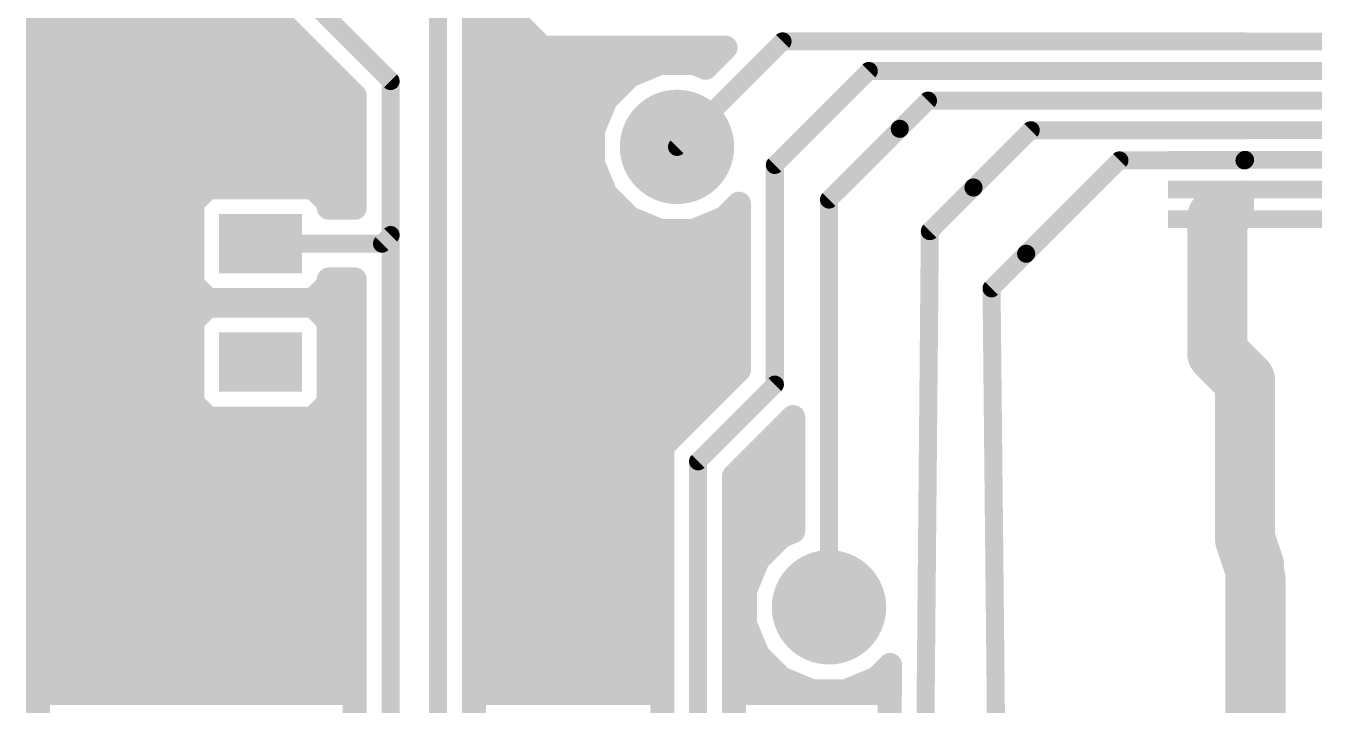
# Model space of a CAD drawing. Extents: x -40.6 to 40.6, y -25.6 to 25.6.
# Drawn here: x -40.56 to -18.68, y -2.24 to 9.23 of the extents above; entities that cross this region are included whole.
import ezdxf

# ---------------------------------------------------------------- set-up
doc = ezdxf.new("R2010")
doc.units = 0
doc.layers.add('16', color=175, linetype='CONTINUOUS')
doc.layers.add('18', color=82, linetype='CONTINUOUS')

# ---------------------------------------------------------------- blocks, each defined once
blk = doc.blocks.new('RECT')
blk.add_solid([(-0.5, -0.5), (0.5, -0.5), (-0.5, 0.5), (0.5, 0.5)])
blk = doc.blocks.new('ROUNDV')
at = {"const_width": 0.5}
blk.add_lwpolyline([(0, -0.25, 1), (0, 0.25, 1), (0, -0.25)], format="xyb", dxfattribs=at)

msp = doc.modelspace()

# ---------------------------------------------------------------- linework, layer by layer
at = {"layer": '16'}
for points, const_width in [([(-40.3519, -23.5458), (-40.3519, 23.6685)], 0.4064), ([(-34.4, 8.3), (-36.9, 10.8)], 0.3048), ([(-33.6772, 10.6974), (-31.843, 8.8632)], 0.4064), ([(-37.1508, 10.1944), (-35.0056, 8.0492)], 0.4064), ([(-32.9944, -7.7492), (-32.9944, 9.8508)], 0.4064), ([(-33.6, -8), (-33.6, 9.6)], 0.3048), ([(-40.3519, 9.3472), (-36.3036, 9.3472)], 0.4064), ([(-32.9944, 9.3472), (-32.327, 9.3472)], 0.4064), ([(-40.3519, 8.9408), (-35.8972, 8.9408)], 0.4064), ([(-32.9944, 8.9408), (-31.9206, 8.9408)], 0.4064), ([(-31.843, 8.8632), (-28.747, 8.8632)], 0.4064), ([(-27.785, 8.9688), (-29.5656, 7.1882)], 0.3048), ([(-28.747, 8.8632), (-29.0856, 8.5246)], 0.4064), ([(-24.1528, 8.9688), (-27.785, 8.9688)], 0.3048), ([(-19.9784, 8.9688), (-24.1528, 8.9688)], 0.3048), ([(-29.8477, 8.6066), (-30.3691, 8.3907)], 0.4064), ([(-29.2835, 8.6066), (-29.8477, 8.6066)], 0.4064), ([(-29.0856, 8.5246), (-29.2835, 8.6066)], 0.4064), ([(-40.3519, 8.5344), (-35.4908, 8.5344)], 0.4064), ([(-32.9944, 8.5344), (-30.022, 8.5344)], 0.4064), ([(-30.3691, 8.3907), (-30.7681, 7.9917)], 0.4064), ([(-29.1092, 8.5344), (-29.0758, 8.5344)], 0.4064), ([(-26.3292, 8.4688), (-27.9146, 6.8834)], 0.3048), ([(-26.3038, 8.4688), (-26.3292, 8.4688)], 0.3048), ([(-22.3668, 8.4688), (-26.3038, 8.4688)], 0.3048), ([(-19.9784, 8.4688), (-22.3668, 8.4688)], 0.3048), ([(-40.3519, 8.128), (-35.0844, 8.128)], 0.4064), ([(-34.4, 5.7), (-34.4, 8.3)], 0.3048), ([(-32.9944, 8.128), (-30.6317, 8.128)], 0.4064), ([(-35.0056, 8.0492), (-35.0056, 6.1608)], 0.4064), ([(-30.7681, 7.9917), (-30.984, 7.4703)], 0.4064), ([(-25.3306, 7.9688), (-25.8064, 7.493)], 0.3048), ([(-19.9784, 7.9688), (-25.3306, 7.9688)], 0.3048), ([(-40.3519, 7.7216), (-35.0056, 7.7216)], 0.4064), ([(-32.9944, 7.7216), (-30.8799, 7.7216)], 0.4064), ([(-30.984, 7.4703), (-30.984, 6.9061)], 0.4064), ([(-40.3519, 7.3152), (-35.0056, 7.3152)], 0.4064), ([(-32.9944, 7.3152), (-30.984, 7.3152)], 0.4064), ([(-25.8064, 7.493), (-27.0002, 6.2992)], 0.3048), ([(-23.5954, 7.4688), (-24.5618, 6.5024)], 0.3048), ([(-19.9784, 7.4688), (-23.5954, 7.4688)], 0.3048), ([(-40.3519, 6.9088), (-35.0056, 6.9088)], 0.4064), ([(-32.9944, 6.9088), (-30.984, 6.9088)], 0.4064), ([(-30.984, 6.9061), (-30.7681, 6.3847)], 0.4064), ([(-27.9146, 6.8834), (-27.9146, 3.175)], 0.3048), ([(-23.6728, 5.3848), (-22.098, 6.9596)], 0.3048), ([(-22.098, 6.9596), (-19.9876, 6.9596)], 0.3048), ([(-19.9876, 6.9596), (-19.9784, 6.9688)], 0.3048), ([(-40.3519, 6.5024), (-37.4895, 6.5024)], 0.4064), ([(-37.4835, 6.5084), (-37.749, 6.2429)], 0.4064), ([(-35.7081, 6.5084), (-37.4835, 6.5084)], 0.4064), ([(-35.4426, 6.2429), (-35.7081, 6.5084)], 0.4064), ([(-35.7021, 6.5024), (-35.0056, 6.5024)], 0.4064), ([(-32.9944, 6.5024), (-30.8168, 6.5024)], 0.4064), ([(-30.7681, 6.3847), (-30.3691, 5.9857)], 0.4064), ([(-24.5618, 6.5024), (-25.2984, 5.7658)], 0.3048), ([(-20.447, 5.9944), (-20.3454, 6.096)], 1.016), ([(-19.9784, 6.4688), (-19.9784, 5.9688)], 0.3048), ([(-37.749, 6.2429), (-37.749, 4.8675)], 0.4064), ([(-35.4426, 6.1608), (-35.4426, 6.2429)], 0.4064), ([(-35.0056, 6.1608), (-35.4426, 6.1608)], 0.4064), ([(-28.7621, 5.9857), (-28.5202, 6.2277)], 0.4064), ([(-28.5202, 6.2277), (-28.5202, 3.4258)], 0.4064), ([(-27.0002, 6.2992), (-27.0002, -0.5842)], 0.3048), ([(-20.447, 3.7084), (-20.447, 5.9944)], 1.016), ([(-40.3519, 6.096), (-37.749, 6.096)], 0.4064), ([(-32.9944, 6.096), (-30.4793, 6.096)], 0.4064), ([(-30.3691, 5.9857), (-29.8477, 5.7698)], 0.4064), ([(-29.2835, 5.7698), (-28.7621, 5.9857)], 0.4064), ([(-28.6519, 6.096), (-28.5202, 6.096)], 0.4064), ([(-29.8477, 5.7698), (-29.2835, 5.7698)], 0.4064), ([(-25.2984, 5.7658), (-25.3984, -5.3854)], 0.3048), ([(-40.3519, 5.6896), (-37.749, 5.6896)], 0.4064), ([(-36.5958, 5.5552), (-34.5448, 5.5552)], 0.3048), ([(-34.5448, 5.5552), (-34.4, 5.7)], 0.3048), ([(-34.4, -8.6), (-34.4, 5.7)], 0.3048), ([(-32.9944, 5.6896), (-28.5202, 5.6896)], 0.4064), ([(-40.3519, 5.2832), (-37.749, 5.2832)], 0.4064), ([(-32.9944, 5.2832), (-28.5202, 5.2832)], 0.4064), ([(-23.6728, 5.3848), (-24.257, 4.8006)], 0.3048), ([(-40.3519, 4.8768), (-37.749, 4.8768)], 0.4064), ([(-37.749, 4.8675), (-37.4835, 4.602)], 0.4064), ([(-35.7081, 4.602), (-35.4426, 4.8675)], 0.4064), ([(-35.4426, 4.8675), (-35.4426, 4.9496)], 0.4064), ([(-35.4426, 4.9496), (-35.0056, 4.9496)], 0.4064), ([(-35.4426, 4.8768), (-35.0056, 4.8768)], 0.4064), ([(-35.0056, 4.9496), (-35.0056, -8.8508)], 0.4064), ([(-32.9944, 4.8768), (-28.5202, 4.8768)], 0.4064), ([(-24.257, 4.8006), (-24.157, -4.9978)], 0.3048), ([(-40.3519, 4.4704), (-37.5215, 4.4704)], 0.4064), ([(-37.4835, 4.5084), (-37.749, 4.2429)], 0.4064), ([(-37.4835, 4.602), (-35.7081, 4.602)], 0.4064), ([(-35.7081, 4.5084), (-37.4835, 4.5084)], 0.4064), ([(-35.4426, 4.2429), (-35.7081, 4.5084)], 0.4064), ([(-35.6701, 4.4704), (-35.0056, 4.4704)], 0.4064), ([(-32.9944, 4.4704), (-28.5202, 4.4704)], 0.4064), ([(-37.749, 4.2429), (-37.749, 2.8675)], 0.4064), ([(-35.4426, 2.8675), (-35.4426, 4.2429)], 0.4064), ([(-40.3519, 4.064), (-37.749, 4.064)], 0.4064), ([(-35.4426, 4.064), (-35.0056, 4.064)], 0.4064), ([(-32.9944, 4.064), (-28.5202, 4.064)], 0.4064), ([(-19.9784, 3.2398), (-20.447, 3.7084)], 1.016), ([(-40.3519, 3.6576), (-37.749, 3.6576)], 0.4064), ([(-35.4426, 3.6576), (-35.0056, 3.6576)], 0.4064), ([(-32.9944, 3.6576), (-28.5202, 3.6576)], 0.4064), ([(-19.9784, 0.5728), (-19.9784, 3.2398)], 1.016), ([(-28.5202, 3.4258), (-29.8156, 2.1304)], 0.4064), ([(-40.3519, 3.2512), (-37.749, 3.2512)], 0.4064), ([(-35.4426, 3.2512), (-35.0056, 3.2512)], 0.4064), ([(-32.9944, 3.2512), (-28.6948, 3.2512)], 0.4064), ([(-27.9146, 3.175), (-29.21, 1.8796)], 0.3048), ([(-37.749, 2.8675), (-37.4835, 2.602)], 0.4064), ([(-35.7081, 2.602), (-35.4426, 2.8675)], 0.4064), ([(-40.3519, 2.8448), (-37.7263, 2.8448)], 0.4064), ([(-35.4653, 2.8448), (-35.0056, 2.8448)], 0.4064), ([(-32.9944, 2.8448), (-29.1012, 2.8448)], 0.4064), ([(-40.3519, 2.4384), (-35.0056, 2.4384)], 0.4064), ([(-37.4835, 2.602), (-35.7081, 2.602)], 0.4064), ([(-32.9944, 2.4384), (-29.5076, 2.4384)], 0.4064), ([(-28.6044, 1.6288), (-27.6058, 2.6274)], 0.4064), ([(-27.7948, 2.4384), (-27.6058, 2.4384)], 0.4064), ([(-27.6058, 2.6274), (-27.6058, 0.7002)], 0.4064), ([(-40.3519, 2.032), (-35.0056, 2.032)], 0.4064), ([(-32.9944, 2.032), (-29.8156, 2.032)], 0.4064), ([(-29.8156, 2.1304), (-29.8156, -5.6672)], 0.4064), ([(-28.2012, 2.032), (-27.6058, 2.032)], 0.4064), ([(-29.21, 1.8796), (-29.21, -6.6548)], 0.3048), ([(-40.3519, 1.6256), (-35.0056, 1.6256)], 0.4064), ([(-32.9944, 1.6256), (-29.8156, 1.6256)], 0.4064), ([(-28.6044, -5.8387), (-28.6044, 1.6288)], 0.4064), ([(-28.6044, 1.6256), (-27.6058, 1.6256)], 0.4064), ([(-40.3519, 1.2192), (-35.0056, 1.2192)], 0.4064), ([(-32.9944, 1.2192), (-29.8156, 1.2192)], 0.4064), ([(-28.6044, 1.2192), (-27.6058, 1.2192)], 0.4064), ([(-40.3519, 0.8128), (-35.0056, 0.8128)], 0.4064), ([(-32.9944, 0.8128), (-29.8156, 0.8128)], 0.4064), ([(-28.6044, 0.8128), (-27.6058, 0.8128)], 0.4064), ([(-27.6058, 0.7002), (-27.8037, 0.6183)], 0.4064), ([(-19.9784, 0.5728), (-19.8278, 0.1222)], 1.016), ([(-27.8037, 0.6183), (-28.2027, 0.2193)], 0.4064), ([(-40.3519, 0.4064), (-35.0056, 0.4064)], 0.4064), ([(-32.9944, 0.4064), (-29.8156, 0.4064)], 0.4064), ([(-28.6044, 0.4064), (-28.0155, 0.4064)], 0.4064), ([(-28.2027, 0.2193), (-28.4186, -0.3021)], 0.4064), ([(-19.8024, -0.1032), (-19.8024, -2.5416)], 1.016), ([(-19.8278, 0.1222), (-19.8024, -0.1032)], 0.3048), ([(-40.3519, 0), (-35.0056, 0)], 0.4064), ([(-32.9944, 0), (-29.8156, 0)], 0.4064), ([(-28.6044, 0), (-28.2935, 0)], 0.4064), ([(-40.3519, -0.4064), (-35.0056, -0.4064)], 0.4064), ([(-32.9944, -0.4064), (-29.8156, -0.4064)], 0.4064), ([(-28.6044, -0.4064), (-28.4186, -0.4064)], 0.4064), ([(-28.4186, -0.3021), (-28.4186, -0.8663)], 0.4064), ([(-40.3519, -0.8128), (-35.0056, -0.8128)], 0.4064), ([(-32.9944, -0.8128), (-29.8156, -0.8128)], 0.4064), ([(-28.6044, -0.8128), (-28.4186, -0.8128)], 0.4064), ([(-28.4186, -0.8663), (-28.2027, -1.3877)], 0.4064), ([(-40.3519, -1.2192), (-35.0056, -1.2192)], 0.4064), ([(-32.9944, -1.2192), (-29.8156, -1.2192)], 0.4064), ([(-28.6044, -1.2192), (-28.2724, -1.2192)], 0.4064), ([(-28.2027, -1.3877), (-27.8037, -1.7867)], 0.4064), ([(-40.3519, -1.6256), (-35.0056, -1.6256)], 0.4064), ([(-32.9944, -1.6256), (-29.8156, -1.6256)], 0.4064), ([(-28.6044, -1.6256), (-27.9647, -1.6256)], 0.4064), ([(-26.1967, -1.7867), (-25.9697, -1.5596)], 0.4064), ([(-26.0357, -1.6256), (-25.9703, -1.6256)], 0.4064), ([(-25.9697, -1.5596), (-26.0039, -5.375)], 0.4064), ([(-27.8037, -1.7867), (-27.2823, -2.0026)], 0.4064), ([(-26.7181, -2.0026), (-26.1967, -1.7867)], 0.4064), ([(-40.3519, -2.032), (-35.0056, -2.032)], 0.4064), ([(-32.9944, -2.032), (-29.8156, -2.032)], 0.4064), ([(-28.6044, -2.032), (-25.9739, -2.032)], 0.4064), ([(-27.2823, -2.0026), (-26.7181, -2.0026)], 0.4064), ([(-19.8024, -2.5416), (-20.32, -3.7592)], 1.016)]:
    msp.add_lwpolyline(points, dxfattribs=dict(at, const_width=const_width))
for points, const_width in [([(-40.3519, 9.4488, 1), (-40.3519, 9.2456)], 0.2032), ([(-36.3036, 9.2456, 1), (-36.3036, 9.4488)], 0.2032), ([(-32.9944, 9.4488, 1), (-32.9944, 9.2456)], 0.2032), ([(-32.327, 9.2456, 1), (-32.327, 9.4488)], 0.2032), ([(-40.3519, 9.0424, 1), (-40.3519, 8.8392)], 0.2032), ([(-35.8972, 8.8392, 1), (-35.8972, 9.0424)], 0.2032), ([(-32.9944, 9.0424, 1), (-32.9944, 8.8392)], 0.2032), ([(-31.843, 8.9648, 1), (-31.843, 8.7616)], 0.2032), ([(-31.9206, 8.8392, 1), (-31.9206, 9.0424)], 0.2032), ([(-31.9149, 8.7914, 1), (-31.7712, 8.935)], 0.2032), ([(-28.6752, 8.7914, 1), (-28.8189, 8.935)], 0.2032), ([(-28.747, 8.7616, 1), (-28.747, 8.9648)], 0.2032), ([(-27.785, 9.045, 1), (-27.785, 8.8926)], 0.1524), ([(-27.7311, 8.9149, 1), (-27.8389, 9.0227)], 0.1524), ([(-24.1528, 9.045, 1), (-24.1528, 8.8926)], 0.1524), ([(-24.1528, 8.8926, 1), (-24.1528, 9.045)], 0.1524), ([(-19.9784, 8.8926, 1), (-19.9784, 9.045)], 0.1524), ([(-29.8477, 8.7082, 1), (-29.8477, 8.505)], 0.2032), ([(-29.8089, 8.5127, 1), (-29.8866, 8.7005)], 0.2032), ([(-29.2446, 8.7005, 1), (-29.3223, 8.5127)], 0.2032), ([(-29.2835, 8.505, 1), (-29.2835, 8.7082)], 0.2032), ([(-40.3519, 8.636, 1), (-40.3519, 8.4328)], 0.2032), ([(-35.4908, 8.4328, 1), (-35.4908, 8.636)], 0.2032), ([(-32.9944, 8.636, 1), (-32.9944, 8.4328)], 0.2032), ([(-30.4079, 8.4845, 1), (-30.3302, 8.2968)], 0.2032), ([(-30.2972, 8.3188, 1), (-30.4409, 8.4625)], 0.2032), ([(-30.022, 8.4328, 1), (-30.022, 8.636)], 0.2032), ([(-29.1092, 8.636, 1), (-29.1092, 8.4328)], 0.2032), ([(-29.1574, 8.5965, 1), (-29.0138, 8.4528)], 0.2032), ([(-29.1245, 8.4308, 1), (-29.0467, 8.6185)], 0.2032), ([(-29.0758, 8.4328, 1), (-29.0758, 8.636)], 0.2032), ([(-26.3292, 8.545, 1), (-26.3292, 8.3926)], 0.1524), ([(-26.2753, 8.4149, 1), (-26.3831, 8.5227)], 0.1524), ([(-26.3038, 8.545, 1), (-26.3038, 8.3926)], 0.1524), ([(-26.3038, 8.3926, 1), (-26.3038, 8.545)], 0.1524), ([(-22.3668, 8.545, 1), (-22.3668, 8.3926)], 0.1524), ([(-22.3668, 8.3926, 1), (-22.3668, 8.545)], 0.1524), ([(-19.9784, 8.3926, 1), (-19.9784, 8.545)], 0.1524), ([(-40.3519, 8.2296, 1), (-40.3519, 8.0264)], 0.2032), ([(-35.0844, 8.0264, 1), (-35.0844, 8.2296)], 0.2032), ([(-34.3238, 8.3, 1), (-34.4762, 8.3)], 0.1524), ([(-34.4539, 8.2461, 1), (-34.3461, 8.3539)], 0.1524), ([(-32.9944, 8.2296, 1), (-32.9944, 8.0264)], 0.2032), ([(-30.6317, 8.0264, 1), (-30.6317, 8.2296)], 0.2032), ([(-34.904, 8.0492, 1), (-35.1072, 8.0492)], 0.2032), ([(-35.0774, 7.9773, 1), (-34.9338, 8.121)], 0.2032), ([(-30.8399, 8.0635, 1), (-30.6962, 7.9198)], 0.2032), ([(-30.6742, 7.9528, 1), (-30.8619, 8.0305)], 0.2032), ([(-25.3306, 8.045, 1), (-25.3306, 7.8926)], 0.1524), ([(-25.2767, 7.9149, 1), (-25.3845, 8.0227)], 0.1524), ([(-19.9784, 7.8926, 1), (-19.9784, 8.045)], 0.1524), ([(-40.3519, 7.8232, 1), (-40.3519, 7.62)], 0.2032), ([(-35.0056, 7.62, 1), (-35.0056, 7.8232)], 0.2032), ([(-32.9944, 7.8232, 1), (-32.9944, 7.62)], 0.2032), ([(-30.8799, 7.62, 1), (-30.8799, 7.8232)], 0.2032), ([(-30.8824, 7.4703, 1), (-31.0856, 7.4703)], 0.2032), ([(-40.3519, 7.4168, 1), (-40.3519, 7.2136)], 0.2032), ([(-35.0056, 7.2136, 1), (-35.0056, 7.4168)], 0.2032), ([(-32.9944, 7.4168, 1), (-32.9944, 7.2136)], 0.2032), ([(-31.0779, 7.5092, 1), (-30.8901, 7.4315)], 0.2032), ([(-30.984, 7.2136, 1), (-30.984, 7.4168)], 0.2032), ([(-25.8603, 7.5469, 1), (-25.7525, 7.4391)], 0.1524), ([(-25.7525, 7.4391, 1), (-25.8603, 7.5469)], 0.1524), ([(-23.5954, 7.545, 1), (-23.5954, 7.3926)], 0.1524), ([(-23.5415, 7.4149, 1), (-23.6493, 7.5227)], 0.1524), ([(-19.9784, 7.3926, 1), (-19.9784, 7.545)], 0.1524), ([(-29.6195, 7.2421, 1), (-29.5117, 7.1343)], 0.1524), ([(-40.3519, 7.0104, 1), (-40.3519, 6.8072)], 0.2032), ([(-35.0056, 6.8072, 1), (-35.0056, 7.0104)], 0.2032), ([(-32.9944, 7.0104, 1), (-32.9944, 6.8072)], 0.2032), ([(-30.8901, 6.9449, 1), (-31.0779, 6.8672)], 0.2032), ([(-31.0856, 6.9061, 1), (-30.8824, 6.9061)], 0.2032), ([(-30.984, 6.8072, 1), (-30.984, 7.0104)], 0.2032), ([(-27.8384, 6.8834, 1), (-27.9908, 6.8834)], 0.1524), ([(-27.9685, 6.9373, 1), (-27.8607, 6.8295)], 0.1524), ([(-22.098, 7.0358, 1), (-22.098, 6.8834)], 0.1524), ([(-22.0441, 6.9057, 1), (-22.1519, 7.0135)], 0.1524), ([(-20.0415, 7.0135, 1), (-19.9337, 6.9057)], 0.1524), ([(-19.9245, 6.9149, 1), (-20.0323, 7.0227)], 0.1524), ([(-19.9876, 6.8834, 1), (-19.9876, 7.0358)], 0.1524), ([(-40.3519, 6.604, 1), (-40.3519, 6.4008)], 0.2032), ([(-37.4835, 6.61, 1), (-37.4835, 6.4068)], 0.2032), ([(-37.4117, 6.4366, 1), (-37.5554, 6.5802)], 0.2032), ([(-37.4895, 6.4008, 1), (-37.4895, 6.604)], 0.2032), ([(-35.6362, 6.5802, 1), (-35.7799, 6.4366)], 0.2032), ([(-35.7021, 6.604, 1), (-35.7021, 6.4008)], 0.2032), ([(-35.7081, 6.4068, 1), (-35.7081, 6.61)], 0.2032), ([(-35.0056, 6.4008, 1), (-35.0056, 6.604)], 0.2032), ([(-32.9944, 6.604, 1), (-32.9944, 6.4008)], 0.2032), ([(-30.6962, 6.4566, 1), (-30.8399, 6.3129)], 0.2032), ([(-30.8168, 6.4008, 1), (-30.8168, 6.604)], 0.2032), ([(-24.6157, 6.5563, 1), (-24.5079, 6.4485)], 0.1524), ([(-24.5079, 6.4485, 1), (-24.6157, 6.5563)], 0.1524), ([(-20.1658, 5.9164, 1), (-20.525, 6.2756)], 0.508), ([(-19.9022, 6.4688, 1), (-20.0546, 6.4688)], 0.1524), ([(-37.6474, 6.2429, 1), (-37.8506, 6.2429)], 0.2032), ([(-37.8208, 6.3148, 1), (-37.6772, 6.1711)], 0.2032), ([(-35.341, 6.2429, 1), (-35.5442, 6.2429)], 0.2032), ([(-35.4426, 6.2624, 1), (-35.4426, 6.0592)], 0.2032), ([(-35.5144, 6.1711, 1), (-35.3708, 6.3148)], 0.2032), ([(-35.0056, 6.0592, 1), (-35.0056, 6.2624)], 0.2032), ([(-30.8619, 6.3459, 1), (-30.6742, 6.4236)], 0.2032), ([(-28.4186, 6.2277, 1), (-28.6218, 6.2277)], 0.2032), ([(-28.4484, 6.1558, 1), (-28.592, 6.2995)], 0.2032), ([(-26.924, 6.2992, 1), (-27.0764, 6.2992)], 0.1524), ([(-27.0541, 6.3531, 1), (-26.9463, 6.2453)], 0.1524), ([(-20.193, 5.9944, 1), (-20.701, 5.9944)], 0.508), ([(-20.6266, 6.174, 1), (-20.2674, 5.8148)], 0.508), ([(-40.3519, 6.1976, 1), (-40.3519, 5.9944)], 0.2032), ([(-37.749, 5.9944, 1), (-37.749, 6.1976)], 0.2032), ([(-35.5442, 6.1608, 1), (-35.341, 6.1608)], 0.2032), ([(-35.1072, 6.1608, 1), (-34.904, 6.1608)], 0.2032), ([(-32.9944, 6.1976, 1), (-32.9944, 5.9944)], 0.2032), ([(-30.4793, 5.9944, 1), (-30.4793, 6.1976)], 0.2032), ([(-30.3302, 6.0796, 1), (-30.4079, 5.8919)], 0.2032), ([(-30.4409, 5.9139, 1), (-30.2972, 6.0576)], 0.2032), ([(-28.834, 6.0576, 1), (-28.6903, 5.9139)], 0.2032), ([(-28.7233, 5.8919, 1), (-28.801, 6.0796)], 0.2032), ([(-28.6519, 6.1976, 1), (-28.6519, 5.9944)], 0.2032), ([(-28.5202, 5.9944, 1), (-28.5202, 6.1976)], 0.2032), ([(-29.8477, 5.8714, 1), (-29.8477, 5.6682)], 0.2032), ([(-29.8866, 5.6759, 1), (-29.8089, 5.8637)], 0.2032), ([(-29.3223, 5.8637, 1), (-29.2446, 5.6759)], 0.2032), ([(-29.2835, 5.6682, 1), (-29.2835, 5.8714)], 0.2032), ([(-25.2222, 5.7651, 1), (-25.3746, 5.7665)], 0.1524), ([(-20.0546, 5.9688, 1), (-19.9022, 5.9688)], 0.1524), ([(-40.3519, 5.7912, 1), (-40.3519, 5.588)], 0.2032), ([(-37.749, 5.588, 1), (-37.749, 5.7912)], 0.2032), ([(-36.5958, 5.6314, 1), (-36.5958, 5.479)], 0.1524), ([(-34.5448, 5.479, 1), (-34.5448, 5.6314)], 0.1524), ([(-34.3238, 5.7, 1), (-34.4762, 5.7)], 0.1524), ([(-34.4762, 5.7, 1), (-34.3238, 5.7)], 0.1524), ([(-34.3461, 5.6461, 1), (-34.4539, 5.7539)], 0.1524), ([(-32.9944, 5.7912, 1), (-32.9944, 5.588)], 0.2032), ([(-28.5202, 5.588, 1), (-28.5202, 5.7912)], 0.2032), ([(-25.3523, 5.8197, 1), (-25.2445, 5.7119)], 0.1524), ([(-40.3519, 5.3848, 1), (-40.3519, 5.1816)], 0.2032), ([(-37.749, 5.1816, 1), (-37.749, 5.3848)], 0.2032), ([(-34.5987, 5.6091, 1), (-34.4909, 5.5013)], 0.1524), ([(-32.9944, 5.3848, 1), (-32.9944, 5.1816)], 0.2032), ([(-28.5202, 5.1816, 1), (-28.5202, 5.3848)], 0.2032), ([(-23.7267, 5.4387, 1), (-23.6189, 5.3309)], 0.1524), ([(-23.6189, 5.3309, 1), (-23.7267, 5.4387)], 0.1524), ([(-40.3519, 4.9784, 1), (-40.3519, 4.7752)], 0.2032), ([(-37.6772, 4.9393, 1), (-37.8208, 4.7956)], 0.2032), ([(-37.749, 4.7752, 1), (-37.749, 4.9784)], 0.2032), ([(-35.341, 4.9496, 1), (-35.5442, 4.9496)], 0.2032), ([(-35.4426, 5.0512, 1), (-35.4426, 4.848)], 0.2032), ([(-35.4426, 4.9784, 1), (-35.4426, 4.7752)], 0.2032), ([(-35.3708, 4.7956, 1), (-35.5144, 4.9393)], 0.2032), ([(-34.904, 4.9496, 1), (-35.1072, 4.9496)], 0.2032), ([(-35.0056, 4.848, 1), (-35.0056, 5.0512)], 0.2032), ([(-35.0056, 4.7752, 1), (-35.0056, 4.9784)], 0.2032), ([(-32.9944, 4.9784, 1), (-32.9944, 4.7752)], 0.2032), ([(-28.5202, 4.7752, 1), (-28.5202, 4.9784)], 0.2032), ([(-37.8506, 4.8675, 1), (-37.6474, 4.8675)], 0.2032), ([(-35.5442, 4.8675, 1), (-35.341, 4.8675)], 0.2032), ([(-24.1808, 4.8014, 1), (-24.3332, 4.7998)], 0.1524), ([(-24.3109, 4.8545, 1), (-24.2031, 4.7467)], 0.1524), ([(-40.3519, 4.572, 1), (-40.3519, 4.3688)], 0.2032), ([(-37.4835, 4.7036, 1), (-37.4835, 4.5004)], 0.2032), ([(-37.4835, 4.61, 1), (-37.4835, 4.4068)], 0.2032), ([(-37.5554, 4.5302, 1), (-37.4117, 4.6738)], 0.2032), ([(-37.4117, 4.4366, 1), (-37.5554, 4.5802)], 0.2032), ([(-37.5215, 4.3688, 1), (-37.5215, 4.572)], 0.2032), ([(-35.7799, 4.6738, 1), (-35.6362, 4.5302)], 0.2032), ([(-35.6362, 4.5802, 1), (-35.7799, 4.4366)], 0.2032), ([(-35.6701, 4.572, 1), (-35.6701, 4.3688)], 0.2032), ([(-35.7081, 4.5004, 1), (-35.7081, 4.7036)], 0.2032), ([(-35.7081, 4.4068, 1), (-35.7081, 4.61)], 0.2032), ([(-35.0056, 4.3688, 1), (-35.0056, 4.572)], 0.2032), ([(-32.9944, 4.572, 1), (-32.9944, 4.3688)], 0.2032), ([(-28.5202, 4.3688, 1), (-28.5202, 4.572)], 0.2032), ([(-37.6474, 4.2429, 1), (-37.8506, 4.2429)], 0.2032), ([(-37.8208, 4.3148, 1), (-37.6772, 4.1711)], 0.2032), ([(-35.341, 4.2429, 1), (-35.5442, 4.2429)], 0.2032), ([(-35.5144, 4.1711, 1), (-35.3708, 4.3148)], 0.2032), ([(-40.3519, 4.1656, 1), (-40.3519, 3.9624)], 0.2032), ([(-37.749, 3.9624, 1), (-37.749, 4.1656)], 0.2032), ([(-35.4426, 4.1656, 1), (-35.4426, 3.9624)], 0.2032), ([(-35.0056, 3.9624, 1), (-35.0056, 4.1656)], 0.2032), ([(-32.9944, 4.1656, 1), (-32.9944, 3.9624)], 0.2032), ([(-28.5202, 3.9624, 1), (-28.5202, 4.1656)], 0.2032), ([(-20.2674, 3.888, 1), (-20.6266, 3.5288)], 0.508), ([(-20.701, 3.7084, 1), (-20.193, 3.7084)], 0.508), ([(-40.3519, 3.7592, 1), (-40.3519, 3.556)], 0.2032), ([(-37.749, 3.556, 1), (-37.749, 3.7592)], 0.2032), ([(-35.4426, 3.7592, 1), (-35.4426, 3.556)], 0.2032), ([(-35.0056, 3.556, 1), (-35.0056, 3.7592)], 0.2032), ([(-32.9944, 3.7592, 1), (-32.9944, 3.556)], 0.2032), ([(-28.5202, 3.556, 1), (-28.5202, 3.7592)], 0.2032), ([(-19.7244, 3.2398, 1), (-20.2324, 3.2398)], 0.508), ([(-28.6218, 3.4258, 1), (-28.4186, 3.4258)], 0.2032), ([(-28.4484, 3.354, 1), (-28.592, 3.4977)], 0.2032), ([(-20.158, 3.0602, 1), (-19.7988, 3.4194)], 0.508), ([(-40.3519, 3.3528, 1), (-40.3519, 3.1496)], 0.2032), ([(-37.749, 3.1496, 1), (-37.749, 3.3528)], 0.2032), ([(-35.4426, 3.3528, 1), (-35.4426, 3.1496)], 0.2032), ([(-35.0056, 3.1496, 1), (-35.0056, 3.3528)], 0.2032), ([(-32.9944, 3.3528, 1), (-32.9944, 3.1496)], 0.2032), ([(-28.6948, 3.1496, 1), (-28.6948, 3.3528)], 0.2032), ([(-27.8607, 3.1211, 1), (-27.9685, 3.2289)], 0.1524), ([(-37.6772, 2.9393, 1), (-37.8208, 2.7956)], 0.2032), ([(-35.3708, 2.7956, 1), (-35.5144, 2.9393)], 0.2032), ([(-27.9908, 3.175, 1), (-27.8384, 3.175)], 0.1524), ([(-40.3519, 2.9464, 1), (-40.3519, 2.7432)], 0.2032), ([(-37.8506, 2.8675, 1), (-37.6474, 2.8675)], 0.2032), ([(-37.7263, 2.7432, 1), (-37.7263, 2.9464)], 0.2032), ([(-35.4653, 2.9464, 1), (-35.4653, 2.7432)], 0.2032), ([(-35.5442, 2.8675, 1), (-35.341, 2.8675)], 0.2032), ([(-35.0056, 2.7432, 1), (-35.0056, 2.9464)], 0.2032), ([(-32.9944, 2.9464, 1), (-32.9944, 2.7432)], 0.2032), ([(-29.1012, 2.7432, 1), (-29.1012, 2.9464)], 0.2032), ([(-40.3519, 2.54, 1), (-40.3519, 2.3368)], 0.2032), ([(-37.4835, 2.7036, 1), (-37.4835, 2.5004)], 0.2032), ([(-37.5554, 2.5302, 1), (-37.4117, 2.6738)], 0.2032), ([(-35.7799, 2.6738, 1), (-35.6362, 2.5302)], 0.2032), ([(-35.7081, 2.5004, 1), (-35.7081, 2.7036)], 0.2032), ([(-35.0056, 2.3368, 1), (-35.0056, 2.54)], 0.2032), ([(-32.9944, 2.54, 1), (-32.9944, 2.3368)], 0.2032), ([(-29.5076, 2.3368, 1), (-29.5076, 2.54)], 0.2032), ([(-27.7948, 2.54, 1), (-27.7948, 2.3368)], 0.2032), ([(-27.5042, 2.6274, 1), (-27.7074, 2.6274)], 0.2032), ([(-27.534, 2.5555, 1), (-27.6776, 2.6992)], 0.2032), ([(-27.6058, 2.3368, 1), (-27.6058, 2.54)], 0.2032), ([(-40.3519, 2.1336, 1), (-40.3519, 1.9304)], 0.2032), ([(-35.0056, 1.9304, 1), (-35.0056, 2.1336)], 0.2032), ([(-32.9944, 2.1336, 1), (-32.9944, 1.9304)], 0.2032), ([(-29.714, 2.1304, 1), (-29.9172, 2.1304)], 0.2032), ([(-29.8874, 2.2023, 1), (-29.7438, 2.0586)], 0.2032), ([(-29.8156, 1.9304, 1), (-29.8156, 2.1336)], 0.2032), ([(-28.2012, 2.1336, 1), (-28.2012, 1.9304)], 0.2032), ([(-27.6058, 1.9304, 1), (-27.6058, 2.1336)], 0.2032), ([(-29.1338, 1.8796, 1), (-29.2862, 1.8796)], 0.1524), ([(-29.2639, 1.9335, 1), (-29.1561, 1.8257)], 0.1524), ([(-40.3519, 1.7272, 1), (-40.3519, 1.524)], 0.2032), ([(-35.0056, 1.524, 1), (-35.0056, 1.7272)], 0.2032), ([(-32.9944, 1.7272, 1), (-32.9944, 1.524)], 0.2032), ([(-29.8156, 1.524, 1), (-29.8156, 1.7272)], 0.2032), ([(-28.5028, 1.6288, 1), (-28.706, 1.6288)], 0.2032), ([(-28.6044, 1.7272, 1), (-28.6044, 1.524)], 0.2032), ([(-28.6762, 1.7006, 1), (-28.5326, 1.5569)], 0.2032), ([(-27.6058, 1.524, 1), (-27.6058, 1.7272)], 0.2032), ([(-40.3519, 1.3208, 1), (-40.3519, 1.1176)], 0.2032), ([(-35.0056, 1.1176, 1), (-35.0056, 1.3208)], 0.2032), ([(-32.9944, 1.3208, 1), (-32.9944, 1.1176)], 0.2032), ([(-29.8156, 1.1176, 1), (-29.8156, 1.3208)], 0.2032), ([(-28.6044, 1.3208, 1), (-28.6044, 1.1176)], 0.2032), ([(-27.6058, 1.1176, 1), (-27.6058, 1.3208)], 0.2032), ([(-40.3519, 0.9144, 1), (-40.3519, 0.7112)], 0.2032), ([(-35.0056, 0.7112, 1), (-35.0056, 0.9144)], 0.2032), ([(-32.9944, 0.9144, 1), (-32.9944, 0.7112)], 0.2032), ([(-29.8156, 0.7112, 1), (-29.8156, 0.9144)], 0.2032), ([(-28.6044, 0.9144, 1), (-28.6044, 0.7112)], 0.2032), ([(-27.5669, 0.6063, 1), (-27.6447, 0.7941)], 0.2032), ([(-27.6058, 0.7112, 1), (-27.6058, 0.9144)], 0.2032), ([(-19.7375, 0.6533, 1), (-20.2193, 0.4923)], 0.508), ([(-27.8425, 0.7121, 1), (-27.7648, 0.5244)], 0.2032), ([(-27.7318, 0.5464, 1), (-27.8755, 0.6901)], 0.2032), ([(-27.7074, 0.7002, 1), (-27.5042, 0.7002)], 0.2032), ([(-20.2324, 0.5728, 1), (-19.7244, 0.5728)], 0.508), ([(-40.3519, 0.508, 1), (-40.3519, 0.3048)], 0.2032), ([(-35.0056, 0.3048, 1), (-35.0056, 0.508)], 0.2032), ([(-32.9944, 0.508, 1), (-32.9944, 0.3048)], 0.2032), ([(-29.8156, 0.3048, 1), (-29.8156, 0.508)], 0.2032), ([(-28.6044, 0.508, 1), (-28.6044, 0.3048)], 0.2032), ([(-28.0155, 0.3048, 1), (-28.0155, 0.508)], 0.2032), ([(-20.0687, 0.0417, 1), (-19.5869, 0.2027)], 0.508), ([(-28.2745, 0.2911, 1), (-28.1308, 0.1474)], 0.2032), ([(-28.1088, 0.1804, 1), (-28.2965, 0.2581)], 0.2032), ([(-19.5484, -0.1032, 1), (-20.0564, -0.1032)], 0.508), ([(-19.7521, 0.1307, 1), (-19.9035, 0.1137)], 0.1524), ([(-40.3519, 0.1016, 1), (-40.3519, -0.1016)], 0.2032), ([(-35.0056, -0.1016, 1), (-35.0056, 0.1016)], 0.2032), ([(-32.9944, 0.1016, 1), (-32.9944, -0.1016)], 0.2032), ([(-29.8156, -0.1016, 1), (-29.8156, 0.1016)], 0.2032), ([(-28.6044, 0.1016, 1), (-28.6044, -0.1016)], 0.2032), ([(-28.2935, -0.1016, 1), (-28.2935, 0.1016)], 0.2032), ([(-40.3519, -0.3048, 1), (-40.3519, -0.508)], 0.2032), ([(-35.0056, -0.508, 1), (-35.0056, -0.3048)], 0.2032), ([(-32.9944, -0.3048, 1), (-32.9944, -0.508)], 0.2032), ([(-29.8156, -0.508, 1), (-29.8156, -0.3048)], 0.2032), ([(-28.6044, -0.3048, 1), (-28.6044, -0.508)], 0.2032), ([(-28.317, -0.3021, 1), (-28.5202, -0.3021)], 0.2032), ([(-28.5125, -0.2632, 1), (-28.3247, -0.3409)], 0.2032), ([(-28.4186, -0.508, 1), (-28.4186, -0.3048)], 0.2032), ([(-19.8781, -0.1117, 1), (-19.7267, -0.0947)], 0.1524), ([(-40.3519, -0.7112, 1), (-40.3519, -0.9144)], 0.2032), ([(-35.0056, -0.9144, 1), (-35.0056, -0.7112)], 0.2032), ([(-32.9944, -0.7112, 1), (-32.9944, -0.9144)], 0.2032), ([(-29.8156, -0.9144, 1), (-29.8156, -0.7112)], 0.2032), ([(-28.6044, -0.7112, 1), (-28.6044, -0.9144)], 0.2032), ([(-28.4186, -0.9144, 1), (-28.4186, -0.7112)], 0.2032), ([(-27.0764, -0.5842, 1), (-26.924, -0.5842)], 0.1524), ([(-28.3247, -0.8275, 1), (-28.5125, -0.9052)], 0.2032), ([(-28.5202, -0.8663, 1), (-28.317, -0.8663)], 0.2032), ([(-40.3519, -1.1176, 1), (-40.3519, -1.3208)], 0.2032), ([(-35.0056, -1.3208, 1), (-35.0056, -1.1176)], 0.2032), ([(-32.9944, -1.1176, 1), (-32.9944, -1.3208)], 0.2032), ([(-29.8156, -1.3208, 1), (-29.8156, -1.1176)], 0.2032), ([(-28.6044, -1.1176, 1), (-28.6044, -1.3208)], 0.2032), ([(-28.2724, -1.3208, 1), (-28.2724, -1.1176)], 0.2032), ([(-28.1308, -1.3158, 1), (-28.2745, -1.4595)], 0.2032), ([(-28.2965, -1.4265, 1), (-28.1088, -1.3488)], 0.2032), ([(-40.3519, -1.524, 1), (-40.3519, -1.7272)], 0.2032), ([(-35.0056, -1.7272, 1), (-35.0056, -1.524)], 0.2032), ([(-32.9944, -1.524, 1), (-32.9944, -1.7272)], 0.2032), ([(-29.8156, -1.7272, 1), (-29.8156, -1.524)], 0.2032), ([(-28.6044, -1.524, 1), (-28.6044, -1.7272)], 0.2032), ([(-27.9647, -1.7272, 1), (-27.9647, -1.524)], 0.2032), ([(-26.0357, -1.524, 1), (-26.0357, -1.7272)], 0.2032), ([(-25.8681, -1.5605, 1), (-26.0713, -1.5587)], 0.2032), ([(-25.8979, -1.6315, 1), (-26.0416, -1.4878)], 0.2032), ([(-25.9703, -1.7272, 1), (-25.9703, -1.524)], 0.2032), ([(-27.7648, -1.6928, 1), (-27.8425, -1.8805)], 0.2032), ([(-27.8755, -1.8585, 1), (-27.7318, -1.7148)], 0.2032), ([(-26.2686, -1.7148, 1), (-26.1249, -1.8585)], 0.2032), ([(-26.1579, -1.8805, 1), (-26.2356, -1.6928)], 0.2032), ([(-40.3519, -1.9304, 1), (-40.3519, -2.1336)], 0.2032), ([(-35.0056, -2.1336, 1), (-35.0056, -1.9304)], 0.2032), ([(-32.9944, -1.9304, 1), (-32.9944, -2.1336)], 0.2032), ([(-29.8156, -2.1336, 1), (-29.8156, -1.9304)], 0.2032), ([(-28.6044, -1.9304, 1), (-28.6044, -2.1336)], 0.2032), ([(-27.2823, -1.901, 1), (-27.2823, -2.1042)], 0.2032), ([(-27.3212, -2.0965, 1), (-27.2435, -1.9087)], 0.2032), ([(-26.7569, -1.9087, 1), (-26.6792, -2.0965)], 0.2032), ([(-26.7181, -2.1042, 1), (-26.7181, -1.901)], 0.2032), ([(-25.9739, -2.1336, 1), (-25.9739, -1.9304)], 0.2032), ([(-19.5686, -2.641, 1), (-20.0362, -2.4422)], 0.508)]:
    msp.add_lwpolyline(points, format="xyb", dxfattribs=dict(at, const_width=const_width))

# ---------------------------------------------------------------- block references
at = {"layer": '16', "xscale": 2.6, "yscale": 0.3, "rotation": 180}
for p in [(-19.9784, 8.9688), (-19.9784, 8.4688), (-19.9784, 7.9688), (-19.9784, 7.4688), (-19.9784, 6.9688), (-19.9784, 6.4688), (-19.9784, 5.9688)]:
    msp.add_blockref('RECT', p, dxfattribs=at)
at = {"layer": '16', "yscale": 1.4, "rotation": 90}
for p in [(-36.5958, 5.5552), (-36.5958, 3.5552)]:
    msp.add_blockref('RECT', p, dxfattribs=at)
at = {"layer": '18', "xscale": 1.9304, "yscale": 1.9304}
for p in [(-29.5656, 7.1882), (-27.0002, -0.5842)]:
    msp.add_blockref('ROUNDV', p, dxfattribs=at)

doc.saveas('drawing.dxf')
